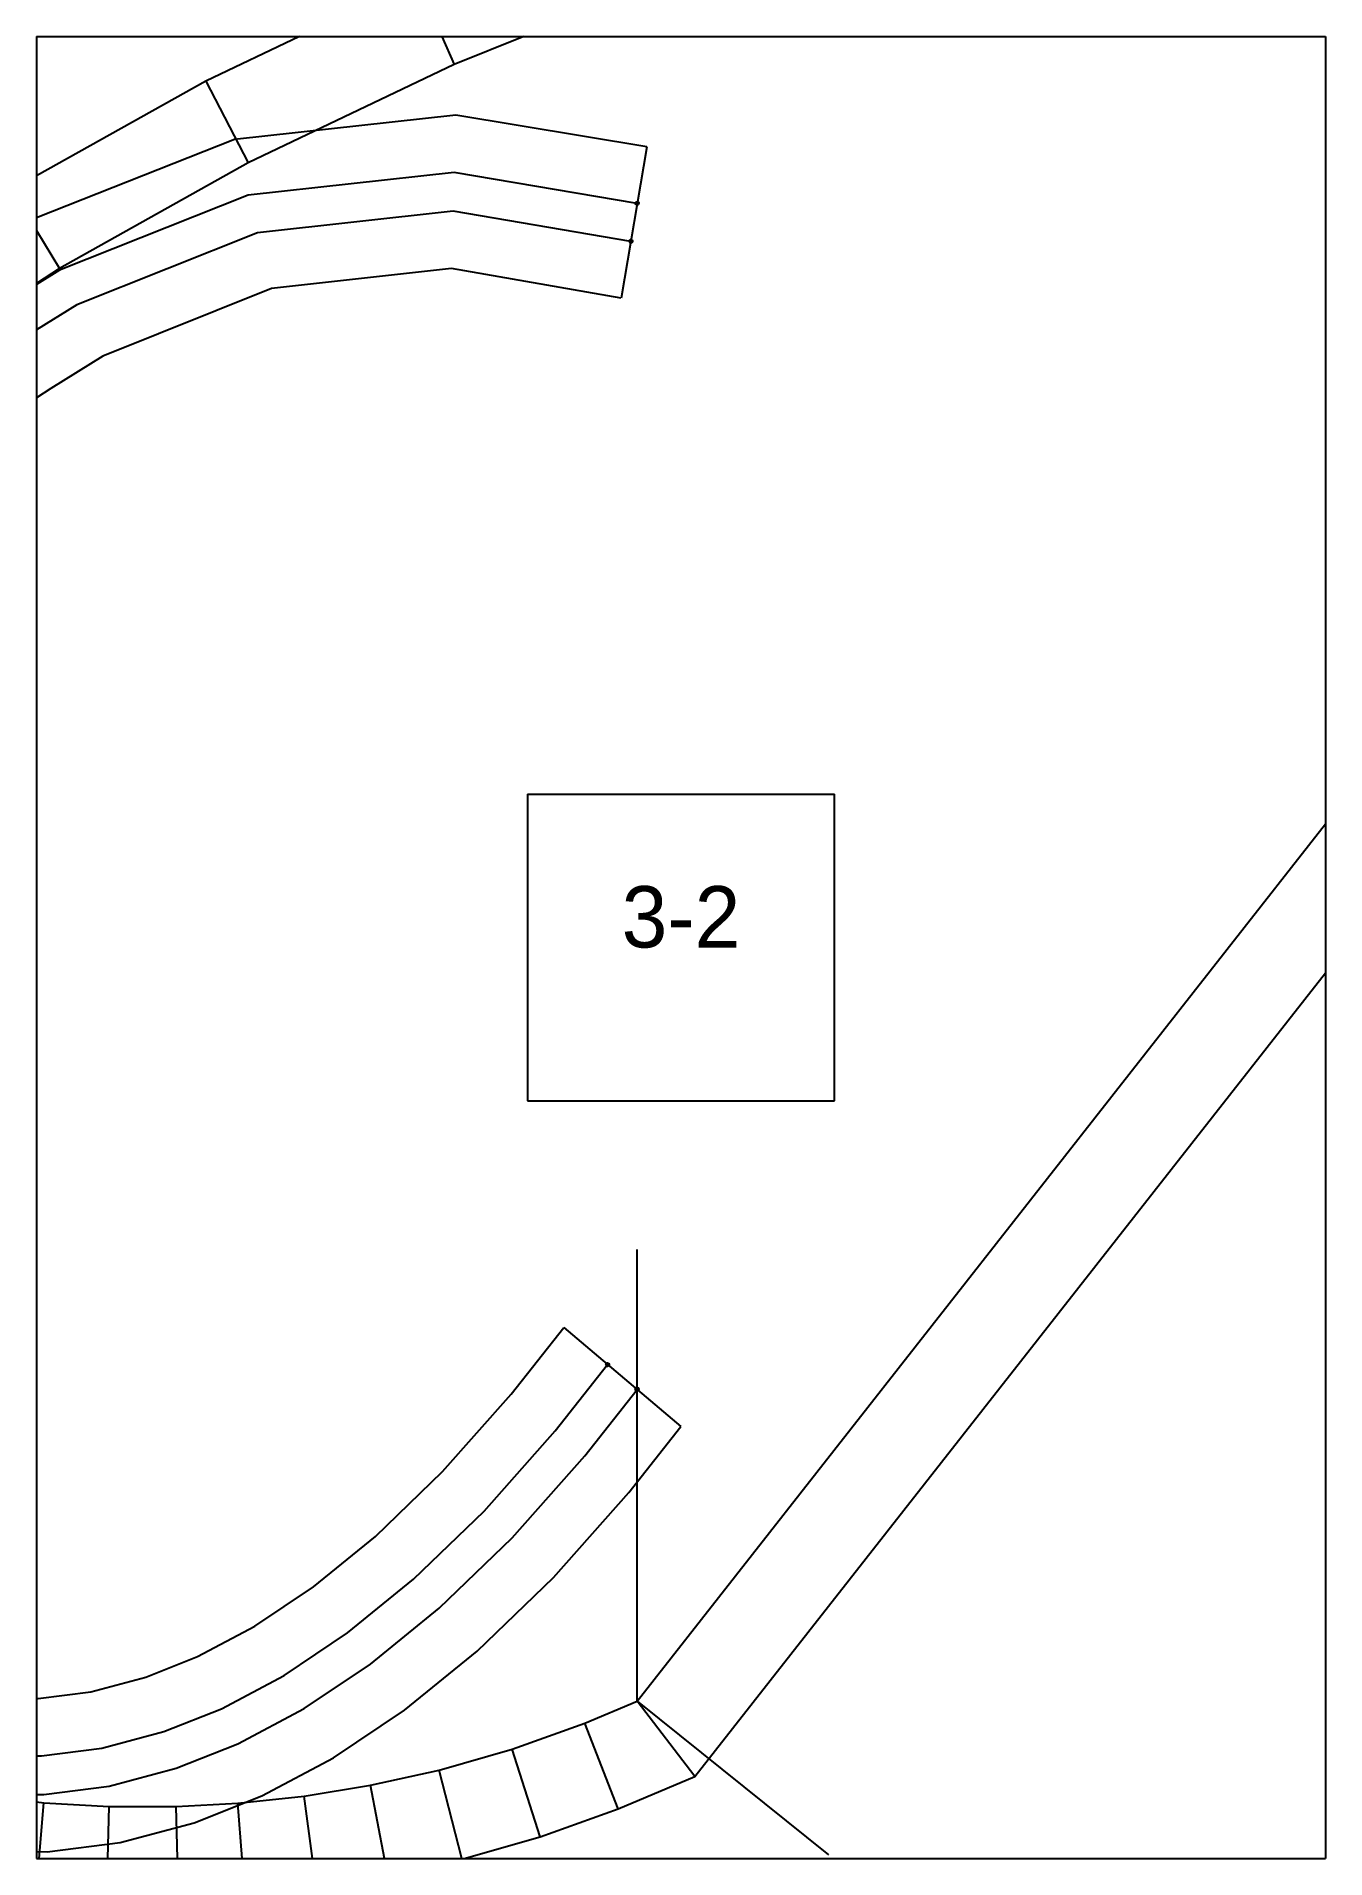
# Paper-space layout 'Plan 3-2' of a CAD drawing. Header units: metres, sheet in millimetres. Extents: x 0 to 210, y 0 to 297.
# The model-space entities are those that its viewports show. They can reach past a viewport. Long polylines and large blocks are cut down to what shows.
import ezdxf
from ezdxf.enums import TextEntityAlignment as Align

# ---------------------------------------------------------------- set-up
doc = ezdxf.new("R2010")
doc.units = ezdxf.units.M
for name, color, linetype in [('default', 7, 'Continuous'), ('mcircles', 7, 'Continuous'), ('TEXTLAYER', 7, 'Continuous'), ('VIEWPORTS', 7, 'Continuous')]:
    doc.layers.add(name, color=color, linetype=linetype)

msp = doc.modelspace()

# ---------------------------------------------------------------- linework, layer by layer
at = {"color": 9}
for p, q in [((210, -297), (210, -594)), ((210, -297), (210, -594)), ((420, -297), (420, -594)), ((420, -297), (420, -594)), ((0, -594), (210, -594)), ((0, -594), (210, -594)), ((210, -594), (420, -594)), ((210, -594), (210, -891)), ((210, -594), (420, -594)), ((210, -594), (210, -891)), ((420, -594), (630, -594)), ((420, -594), (420, -891)), ((420, -594), (630, -594)), ((420, -594), (420, -891)), ((290, -717.5), (340, -717.5)), ((290, -717.5), (290, -767.5)), ((340, -767.5), (340, -717.5)), ((290, -767.5), (340, -767.5)), ((0, -891), (210, -891)), ((0, -891), (210, -891)), ((210, -891), (420, -891)), ((210, -891), (210, -1188)), ((210, -891), (420, -891)), ((210, -891), (210, -1188)), ((420, -891), (630, -891)), ((420, -891), (420, -1188)), ((420, -891), (630, -891)), ((420, -891), (420, -1188))]:
    msp.add_line(p, q, dxfattribs=at)
at = {"layer": 'default', "color": 7, "linetype": 'Continuous'}
for p, q in [((307.86, -865.33), (531.54, -580.09)), ((272.01, -584.83), (237.6, -601.29)), ((272.01, -584.83), (278.05, -598.57)), ((314.32, -583.97), (278.05, -598.57)), ((278.05, -598.57), (244.5, -614.61)), ((237.6, -601.29), (205.99, -618.97)), ((237.6, -601.29), (244.5, -614.61)), ((317.26, -877.64), (532.37, -603.33)), ((278.32, -606.83), (242.24, -610.81)), ((309.41, -611.99), (278.32, -606.83)), ((242.24, -610.81), (209.54, -623.77)), ((244.5, -614.61), (213.75, -631.81)), ((309.41, -611.99), (305.25, -636.64)), ((278.05, -616.18), (244.5, -619.89)), ((307.86, -621.21), (278.05, -616.18)), ((205.99, -618.97), (213.75, -631.81)), ((244.5, -619.89), (213.75, -632.12)), ((277.87, -622.47), (246.03, -626)), ((306.81, -627.42), (277.87, -622.47)), ((209.54, -623.77), (198.95, -630.28)), ((246.03, -626), (216.58, -637.75)), ((213.75, -631.81), (185.88, -649.94)), ((213.75, -632.12), (203.96, -638.18)), ((277.6, -631.82), (248.29, -635.07)), ((305.25, -636.64), (277.6, -631.82)), ((248.29, -635.07), (220.79, -646.1)), ((216.58, -637.75), (207.33, -643.5)), ((220.79, -646.1), (212.34, -651.39)), ((212.34, -651.39), (194.86, -662.75)), ((307.86, -865.33), (307.86, -791.7)), ((287.34, -815.3), (295.89, -804.45)), ((295.89, -804.45), (315, -820.56)), ((294.51, -821.3), (303.04, -810.48)), ((276.17, -827.9), (287.34, -815.3)), ((299.34, -825.34), (307.86, -814.54)), ((282.92, -834.37), (294.51, -821.3)), ((306.51, -831.34), (315, -820.56)), ((287.47, -838.72), (299.34, -825.34)), ((265.21, -838.49), (276.17, -827.9)), ((294.22, -845.19), (306.51, -831.34)), ((271.42, -845.48), (282.92, -834.37)), ((255.11, -846.71), (265.21, -838.49)), ((275.6, -850.19), (287.47, -838.72)), ((260.67, -854.23), (271.42, -845.48)), ((281.81, -857.19), (294.22, -845.19)), ((245.56, -853.13), (255.11, -846.71)), ((264.42, -859.29), (275.6, -850.19)), ((236.23, -858.09), (245.56, -853.13)), ((250.36, -861.15), (260.67, -854.23)), ((227.83, -861.43), (236.23, -858.09)), ((269.98, -866.81), (281.81, -857.19)), ((240.16, -866.57), (250.36, -861.15)), ((253.6, -866.55), (264.42, -859.29)), ((210.26, -864.93), (218.84, -863.83)), ((218.84, -863.83), (227.83, -861.43)), ((201.64, -864.85), (210.26, -864.93)), ((230.77, -870.31), (240.16, -866.57)), ((242.81, -872.29), (253.6, -866.55)), ((258.41, -874.57), (269.98, -866.81)), ((299.34, -868.92), (307.86, -865.33)), ((307.86, -865.33), (339.03, -890.39)), ((317.26, -877.64), (307.86, -865.33)), ((287.47, -873.16), (299.34, -868.92)), ((304.78, -882.9), (299.34, -868.92)), ((210.81, -874.26), (220.63, -873.01)), ((220.63, -873.01), (230.77, -870.31)), ((232.74, -876.29), (242.81, -872.29)), ((275.6, -876.57), (287.47, -873.16)), ((292.07, -887.44), (287.47, -873.16)), ((200.96, -874.18), (210.81, -874.26)), ((246.73, -880.78), (258.41, -874.57)), ((221.84, -879.19), (232.74, -876.29)), ((253.6, -880.82), (264.42, -879.06)), ((264.42, -879.06), (275.6, -876.57)), ((267.26, -893.79), (264.42, -879.06)), ((279.3, -891.11), (275.6, -876.57)), ((304.78, -882.9), (317.26, -877.64)), ((200.51, -880.46), (211.19, -880.55)), ((200.51, -880.71), (211.19, -881.89)), ((209.94, -896.84), (211.19, -881.89)), ((211.19, -880.55), (221.84, -879.19)), ((211.19, -881.89), (221.84, -882.49)), ((232.74, -882.49), (242.81, -881.97)), ((235.68, -885.17), (246.73, -880.78)), ((242.81, -881.97), (253.6, -880.82)), ((243.99, -896.92), (242.81, -881.97)), ((255.6, -895.69), (253.6, -880.82)), ((221.42, -897.49), (221.84, -882.49)), ((221.84, -882.49), (232.74, -882.49)), ((233.13, -897.49), (232.74, -882.49)), ((292.07, -887.44), (304.78, -882.9)), ((223.64, -888.37), (235.68, -885.17)), ((279.3, -891.11), (292.07, -887.44)), ((199.83, -889.79), (211.74, -889.88)), ((211.74, -889.88), (223.64, -888.37)), ((267.26, -893.79), (279.3, -891.11))]:
    msp.add_line(p, q, dxfattribs=at)
at = {"layer": 'mcircles', "color": 7, "linetype": 'Continuous'}
for centre in [(307.85, -621.2), (306.85, -627.4), (303.05, -810.5), (307.85, -814.5)]:
    msp.add_circle(centre, 0.3, dxfattribs=at)

# ---------------------------------------------------------------- texts
at = {"layer": 'TEXTLAYER', "color": 1}
msp.add_text('3-2', height=10, dxfattribs=at).set_placement((315, -742.5), align=Align.CENTER)

psp = doc.layouts.new('Plan 3-2')

# ---------------------------------------------------------------- viewports
at = {"layer": 'VIEWPORTS'}
psp.add_viewport(center=(105, 148.5), size=(210, 297), view_center_point=(315, -742.5), view_height=297, dxfattribs=at)

doc.saveas('drawing.dxf')
